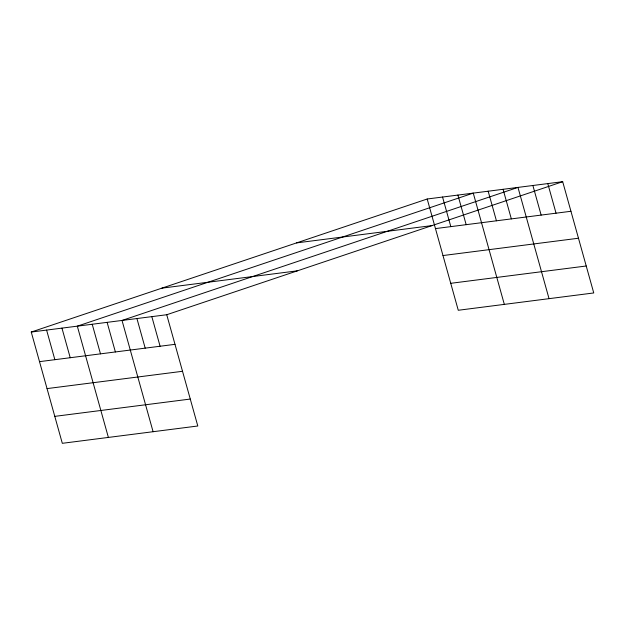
<?xml version="1.0" encoding="UTF-8"?>
<svg xmlns="http://www.w3.org/2000/svg" width="625" height="625" viewBox="0 0 625 625"><rect width="100%" height="100%" fill="white"/><g stroke="black" fill="none" stroke-linecap="round" stroke-linejoin="round"><path stroke-width="0.94" d="M31.25 332.047L166.734 314.734L197.797 426L62.313 443.313L31.25 332.047L427.203 199L562.688 181.688L593.75 292.953L458.266 310.266L427.203 199M166.734 314.734L562.688 181.688M296.539 242.906L432.023 225.594M435.461 228.594L570.945 211.281M161.914 288.141L297.398 270.828M442.992 255.547L578.477 238.234M450.742 283.312L586.227 266M39.516 361.648L175 344.336M47.039 388.602L182.523 371.289M54.789 416.367L190.273 399.055M547.781 183.586L556.047 213.188M532.875 185.492L541.141 215.094M549.039 298.664L517.977 187.398L122.023 320.453L153.094 431.719M503.07 189.305L511.336 218.898M488.164 191.203L496.43 220.805M504.328 304.375L473.266 193.109L77.312 326.164L108.383 437.43M457.906 195.07L466.172 224.672M442.555 197.031L450.82 226.633M151.828 316.641L160.094 346.242M136.93 318.547L145.195 348.148M107.117 322.352L115.383 351.953M92.219 324.258L100.484 353.859M61.961 328.125L70.227 357.727M46.602 330.086L54.867 359.688"/></g></svg>
